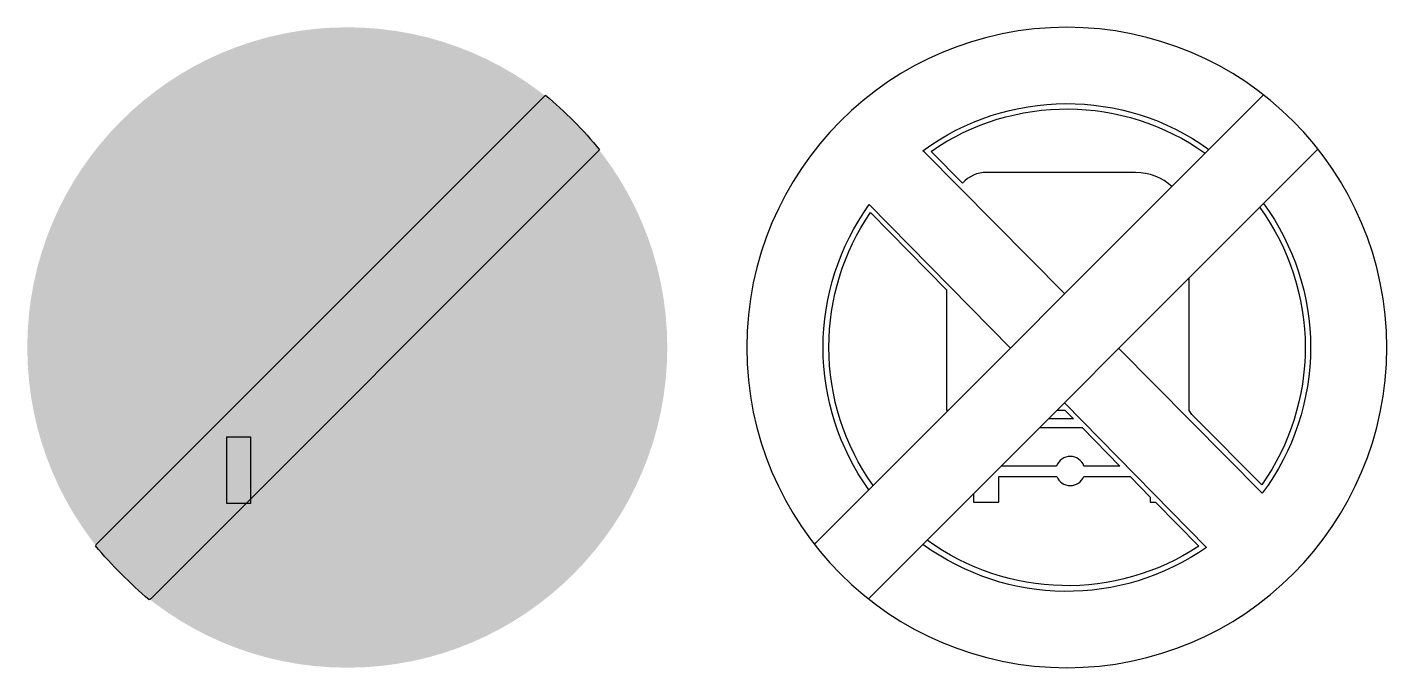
# Model space of a CAD drawing. Extents: x 678 to 1952, y 14 to 614.
import ezdxf

# ---------------------------------------------------------------- set-up
doc = ezdxf.new("R2010")
doc.units = 0
doc.header["$MEASUREMENT"] = 0

msp = doc.modelspace()

# ---------------------------------------------------------------- hatches: boundary and pattern name
h = msp.add_hatch(color=1)
edge = h.paths.add_edge_path()
edge.add_arc((977.9110000000001, 313.98), 299.9990000000001, 0, 180, ccw=False)
edge.add_arc((977.9110000000001, 313.98), 299.999, -180, 0, ccw=False)
edge = h.paths.add_edge_path(flags=16)
edge.add_arc((979.6298285883242, 313.2798249036368), 242.1758285883876, 179.9999585743851, 307.78170711114296, ccw=False)
edge.add_arc((979.6290721233377, 313.2806370888699), 242.1750721241757, 142.2016309268713, 180.0001507277487, ccw=False)
edge.add_line((788.2689999999999, 461.706), (1128, 121.876))
edge = h.paths.add_edge_path(flags=16)
edge.add_arc((979.6269704371314, 313.2807597174051), 242.1730295640603, -0.00017974173681523098, 127.79922522201241, ccw=False)
edge.add_arc((979.6246950537155, 313.2805281480651), 242.1753049468603, 322.3311566293516, 359.99987504648715, ccw=False)
edge.add_line((1171.32, 165.288), (831.2, 504.6369999999999))
at = {"true_color": 0xffffff}
h = msp.add_hatch(color=7, dxfattribs=at)
edge = h.paths.add_edge_path()
edge.add_arc((979.6298285883242, 313.2798249036368), 242.1758285883876, 179.9999585743851, 307.78170711114296, ccw=False)
edge.add_arc((979.6290721233377, 313.2806370888699), 242.1750721241757, 142.2016309268713, 180.0001507277487, ccw=False)
edge.add_line((788.2689999999999, 461.706), (1128, 121.876))
edge = h.paths.add_edge_path(flags=16)
edge.add_line((1068.76, 167.97), (1070.59, 167.97))
edge.add_line((1070.59, 167.97), (1115.8, 122.77))
edge.add_arc((979.6297075867652, 313.2848960102421), 234.1757334518229, 144.4282713556733, 305.55524282051937, ccw=False)
edge.add_line((789.154, 449.51), (864.554, 374.09))
edge.add_line((864.554, 374.09), (864.8639999999999, 373.8))
edge.add_line((864.8639999999999, 373.8), (864.8639999999999, 372.29))
edge.add_line((864.8639999999999, 372.29), (864.8639999999999, 254.26))
edge.add_line((864.8639999999999, 254.26), (979.6239999999999, 254.26))
edge.add_line((979.6239999999999, 254.26), (984.3539999999999, 254.25))
edge.add_line((984.3539999999999, 254.25), (992.584, 246.01))
edge.add_line((992.584, 246.01), (991.313, 245.99))
edge.add_line((991.313, 245.99), (864.8639999999999, 245.99))
edge.add_line((864.8639999999999, 245.99), (864.8639999999999, 237.86))
edge.add_line((864.8639999999999, 237.86), (998.3539999999999, 237.86))
edge.add_line((998.3539999999999, 237.86), (1000.71, 237.86))
edge.add_line((1000.71, 237.86), (1000.77, 237.83))
edge.add_line((1000.77, 237.83), (1036.72, 201.87))
edge.add_line((1036.72, 201.87), (993.6339999999999, 201.86))
edge.add_arc((980.799, 197.2381883900557), 13.64178754994426, 19.80366432913191, 160.1963356708683)
edge.add_line((967.9639999999999, 201.86), (913.813, 201.86))
edge.add_line((913.813, 201.86), (913.813, 230.37))
edge.add_line((913.813, 230.37), (890.054, 230.37))
edge.add_line((890.054, 230.37), (890.054, 167.97))
edge.add_line((890.054, 167.97), (913.813, 167.97))
edge.add_line((913.813, 167.97), (913.813, 192.12))
edge.add_line((913.813, 192.12), (968.154, 192.12))
edge.add_arc((980.799, 197.2401298934372), 13.64227822343721, 202.0436845065001, 337.9563154934999)
edge.add_line((993.444, 192.12), (1032.49, 192.12))
edge.add_line((1032.49, 192.12), (1046.58, 192.12))
edge.add_line((1046.58, 192.12), (1046.55, 192.04))
edge.add_line((1046.55, 192.04), (1055.85, 182.74))
edge.add_line((1055.85, 182.74), (1055.85, 170.469))
edge.add_line((1055.85, 170.469), (1055.85, 167.969))
edge.add_line((1055.85, 167.969), (1068.76, 167.97))
edge = h.paths.add_edge_path()
edge.add_arc((979.6269704371314, 313.2807597174051), 242.1730295640603, -0.00017974173681523098, 127.79922522201241, ccw=False)
edge.add_arc((979.6246950537155, 313.2805281480651), 242.1753049468603, 322.3311566293516, 359.99987504648715, ccw=False)
edge.add_line((1171.32, 165.288), (831.2, 504.6369999999999))
edge = h.paths.add_edge_path(flags=16)
edge.add_line((882, 465.254), (843.408, 503.758))
edge.add_arc((979.6305993229639, 313.2800488003613), 234.176101384229, -35.43970375587918, 125.57091085470691, ccw=False)
edge.add_line((1170.42, 177.494), (1095.04, 252.701))
edge.add_line((1095.04, 252.701), (1095.05, 254.26))
edge.add_line((1095.05, 254.26), (1095.01, 425.6319999999999))
edge.add_arc((1045.006394749485, 425.6613993517122), 50.00361389311031, 359.9663132573942, 450.0417023003672)
edge.add_line((1044.97, 475.665), (913.813, 475.7))
edge.add_line((913.813, 475.7), (905.074, 475.695))
edge.add_arc((905.0810666246101, 445.7014835138823), 29.99351731858399, 90.01349917600561, 139.393687917217)
edge.add_line((882.31, 465.223), (882, 465.254))
at = {"true_color": 0x000000}
h = msp.add_hatch(color=18, dxfattribs=at)
edge = h.paths.add_edge_path()
edge.add_line((1214.47, 499.28), (794.62, 79.43209999999999))
edge.add_arc((771.5393560303006, 107.3216397835389), 36.20141648324855, 304.75761629168807, 309.6102560329303, ccw=False)
edge.add_arc((1080.286284926056, 414.8171593182488), 443.5488194753346, 220.2754988331843, 229.4921223584898, ccw=False)
edge.add_arc((771.5415525934277, 107.3115399498851), 36.20658971610322, 143.5709246293258, 144.9995878447563, ccw=False)
edge.add_line((742.41, 128.812), (742.247, 129.089))
edge.add_line((742.247, 129.089), (1163.59, 550.427))
edge.add_arc((926.2361093289896, 263.4314584855217), 372.4289331749811, 39.291885005650215, 50.40823480170161, ccw=False)
h = msp.add_hatch(color=5)
edge = h.paths.add_edge_path()
edge.add_line((1068.76, 167.97), (1070.59, 167.97))
edge.add_line((1070.59, 167.97), (1115.8, 122.77))
edge.add_arc((979.6297075867652, 313.2848960102421), 234.1757334518229, 144.4282713556733, 305.55524282051937, ccw=False)
edge.add_line((789.154, 449.51), (864.554, 374.09))
edge.add_line((864.554, 374.09), (864.8639999999999, 373.8))
edge.add_line((864.8639999999999, 373.8), (864.8639999999999, 372.29))
edge.add_line((864.8639999999999, 372.29), (864.8639999999999, 254.26))
edge.add_line((864.8639999999999, 254.26), (979.6239999999999, 254.26))
edge.add_line((979.6239999999999, 254.26), (984.3539999999999, 254.25))
edge.add_line((984.3539999999999, 254.25), (992.584, 246.01))
edge.add_line((992.584, 246.01), (991.313, 245.99))
edge.add_line((991.313, 245.99), (864.8639999999999, 245.99))
edge.add_line((864.8639999999999, 245.99), (864.8639999999999, 237.86))
edge.add_line((864.8639999999999, 237.86), (998.3539999999999, 237.86))
edge.add_line((998.3539999999999, 237.86), (1000.71, 237.86))
edge.add_line((1000.71, 237.86), (1000.77, 237.83))
edge.add_line((1000.77, 237.83), (1036.72, 201.87))
edge.add_line((1036.72, 201.87), (993.6339999999999, 201.86))
edge.add_arc((980.799, 197.2381883900557), 13.64178754994426, 19.80366432913191, 160.1963356708683)
edge.add_line((967.9639999999999, 201.86), (913.813, 201.86))
edge.add_line((913.813, 201.86), (913.813, 230.37))
edge.add_line((913.813, 230.37), (890.054, 230.37))
edge.add_line((890.054, 230.37), (890.054, 167.97))
edge.add_line((890.054, 167.97), (913.813, 167.97))
edge.add_line((913.813, 167.97), (913.813, 192.12))
edge.add_line((913.813, 192.12), (968.154, 192.12))
edge.add_arc((980.799, 197.2401298934372), 13.64227822343721, 202.0436845065001, 337.9563154934999)
edge.add_line((993.444, 192.12), (1032.49, 192.12))
edge.add_line((1032.49, 192.12), (1046.58, 192.12))
edge.add_line((1046.58, 192.12), (1046.55, 192.04))
edge.add_line((1046.55, 192.04), (1055.85, 182.74))
edge.add_line((1055.85, 182.74), (1055.85, 170.469))
edge.add_line((1055.85, 170.469), (1055.85, 167.969))
edge.add_line((1055.85, 167.969), (1068.76, 167.97))
edge = h.paths.add_edge_path()
edge.add_line((882, 465.254), (843.408, 503.758))
edge.add_arc((979.6305993229639, 313.2800488003613), 234.176101384229, -35.43970375587918, 125.57091085470691, ccw=False)
edge.add_line((1170.42, 177.494), (1095.04, 252.701))
edge.add_line((1095.04, 252.701), (1095.05, 254.26))
edge.add_line((1095.05, 254.26), (1095.01, 425.6319999999999))
edge.add_arc((1045.006394749485, 425.6613993517122), 50.00361389311031, 359.9663132573942, 450.0417023003672)
edge.add_line((1044.97, 475.665), (913.813, 475.7))
edge.add_line((913.813, 475.7), (905.074, 475.695))
edge.add_arc((905.0810666246101, 445.7014835138823), 29.99351731858399, 90.01349917600561, 139.393687917217)
edge.add_line((882.31, 465.223), (882, 465.254))

# ---------------------------------------------------------------- linework, layer by layer
msp.add_lwpolyline([(1352.454856476405, 313.9740000000003, 1), (1952.464856476405, 313.9740000000003, 1)], format="xyb", close=True)
at = {"color": 18, "true_color": 0x000000}
msp.add_lwpolyline([(1214.47, 499.28), (794.62, 79.4321, -0.0211768), (792.178, 77.5796, -0.0402368), (741.883, 128.079, -0.0062338), (742.41, 128.812), (742.247, 129.089), (1163.59, 550.427, -0.0485423)], format="xyb", close=True, dxfattribs=at)
for points in [[(1836.924856476405, 550.8000000000003), (1416.824856476405, 130.7040000000003), (1415.734856476405, 129.6940000000003)], [(1887.864856476405, 499.7070000000003), (1470.054856476405, 81.90300000000028), (1466.694856476405, 78.46300000000028)], [(1643.424856476405, 255.2820000000003), (1650.644856476405, 255.2820000000003), (1658.784856476405, 247.0220000000003), (1635.344856476405, 247.0220000000003)]]:
    msp.add_lwpolyline(points)
for points in [[(1650.494856476405, 364.3750000000003), (1518.744856476405, 497.2540000000002), (1517.394856476405, 498.2840000000002, -0.324478), (1785.714856476405, 499.5930000000003)], [(1751.174856476405, 464.5360000000003, 0.190263), (1717.004856476405, 477.9990000000003), (1585.844856476405, 478.0340000000002), (1577.104856476405, 478.0300000000003, 0.213216), (1554.764856476405, 468.0360000000003), (1525.284856476405, 497.7640000000002, -0.315869), (1782.044856476405, 496.0720000000003)], [(1466.834856476405, 180.7130000000003, -0.15693), (1423.954856476405, 313.9740000000003, -0.157823), (1467.304856476405, 447.8740000000003), (1599.584856476405, 313.4880000000003)], [(1836.944856476405, 448.7940000000003, -0.15909), (1880.964856476405, 313.9740000000003, -0.161343), (1835.764856476405, 177.5340000000003), (1701.294856476405, 313.1450000000003)], [(1470.834856476405, 184.7100000000003, -0.155882), (1429.424856476405, 314.3110000000003, -0.151034), (1468.414856476405, 440.4310000000003), (1539.774856476405, 367.9410000000003), (1539.774856476405, 365.5610000000003), (1539.774856476405, 255.2910000000002), (1541.364856476405, 255.2910000000002)], [(1833.374856476405, 445.2150000000003, -0.1582), (1875.964856476405, 313.9740000000003, -0.154666), (1835.174856476405, 185.2440000000003), (1772.534856476405, 248.4170000000003), (1769.784856476405, 251.3100000000003), (1767.074856476405, 255.0360000000002), (1767.084856476405, 256.5940000000003), (1767.054856476405, 378.7090000000003)], [(1650.214856476405, 262.0560000000003), (1783.424856476405, 126.7240000000003, -0.320712), (1517.634856476405, 129.4820000000003)], [(1626.874856476405, 238.8910000000002), (1666.784856476405, 238.8910000000002), (1702.174856476405, 202.8980000000003), (1668.544856476405, 202.8910000000002, 0.702764), (1642.874856476405, 202.8910000000002), (1591.044856476405, 202.8910000000002)], [(1564.964856476405, 176.6340000000003), (1564.964856476405, 169.0010000000003), (1588.724856476405, 169.0010000000003), (1588.724856476405, 193.1510000000002), (1643.064856476405, 193.1510000000002, 0.6739539999999999), (1668.354856476405, 193.1510000000002), (1707.404856476405, 193.1510000000002), (1711.694856476405, 193.1510000000002), (1711.824856476405, 193.1420000000003), (1730.764856476405, 173.8960000000003), (1730.764856476405, 173.6550000000003), (1730.764856476405, 171.5000000000003), (1730.764856476405, 169.0000000000003), (1735.464856476405, 169.0010000000003), (1735.604856476405, 168.9800000000002), (1776.124856476405, 127.8210000000003, -0.312573), (1521.604856476405, 133.4520000000003)]]:
    msp.add_lwpolyline(points, format="xyb")
msp.add_lwpolyline([(864.8639999999999, 167.969), (864.8639999999999, 230.366), (887.2080000000001, 230.366), (887.2080000000001, 167.969)], close=True)

doc.saveas('drawing.dxf')
